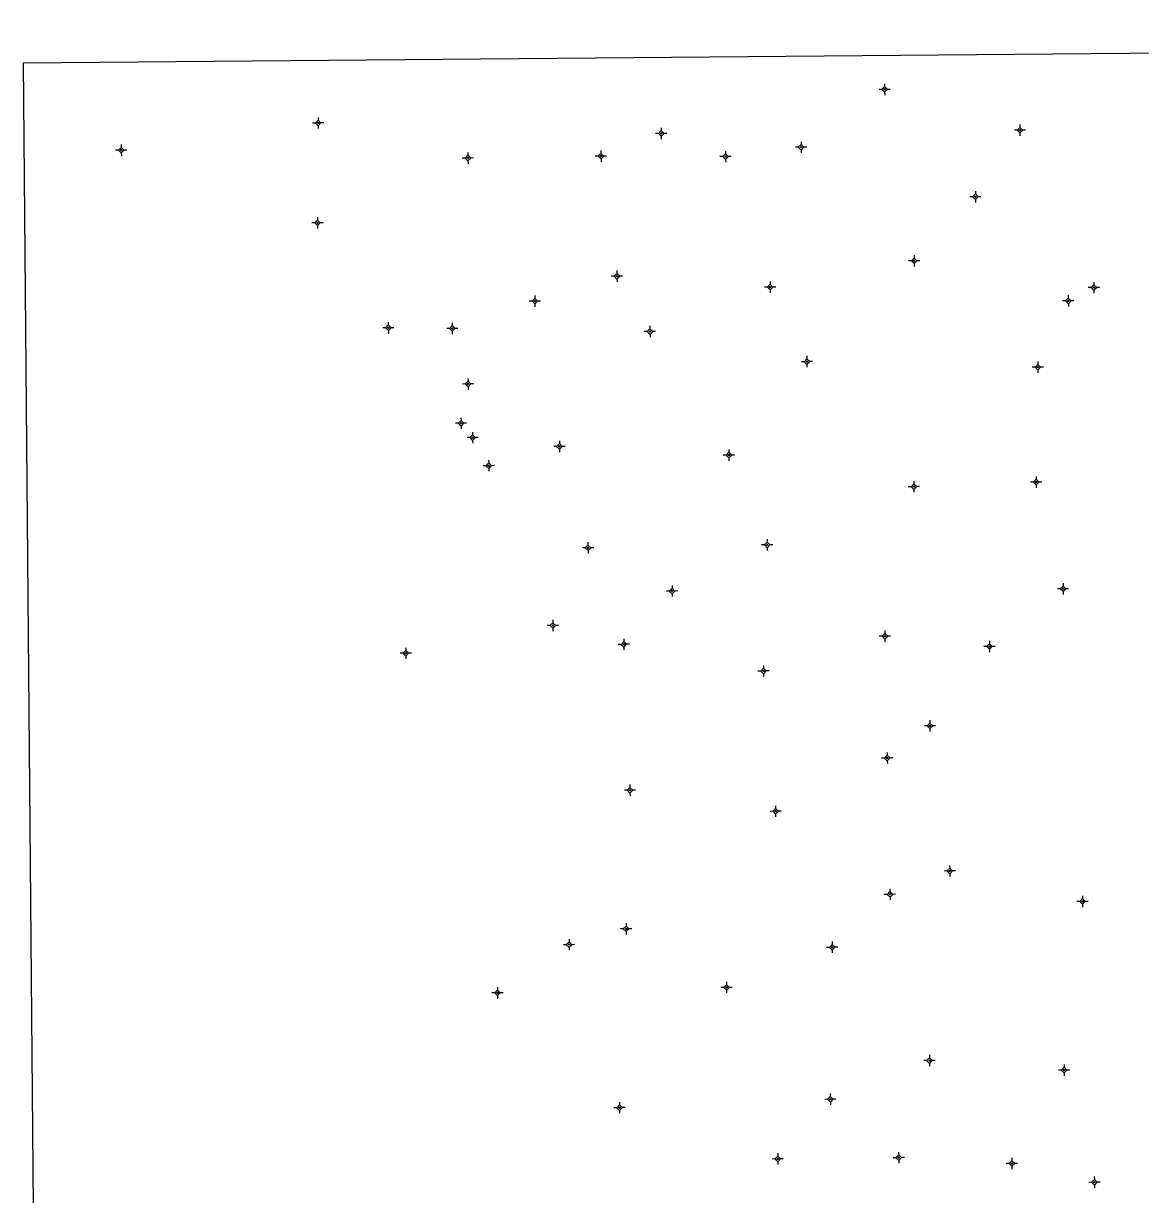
# Model space of a CAD drawing. Extents: x 551060 to 551564, y 1838957 to 1839506.
# Drawn here: x 551059.6 to 551183.8, y 1839369.1 to 1839499.3 of the extents above; entities that cross this region are included whole.
import ezdxf

# ---------------------------------------------------------------- set-up
doc = ezdxf.new("R2010")
doc.units = 0
doc.layers.add('Level 11', color=7, linetype='Continuous')
doc.layers.add('Level 63', color=7, linetype='Continuous')

msp = doc.modelspace()

# ---------------------------------------------------------------- linework, layer by layer
at = {"layer": 'Level 11'}
for p, q in [((551155.25, 1839492.26), (551154.94, 1839491.95)), ((551155.25, 1839492.26), (551154.94, 1839491.95)), ((551155.25, 1839492.58), (551155.25, 1839492.26)), ((551155.25, 1839492.58), (551155.25, 1839492.26)), ((551155.56, 1839491.96), (551155.25, 1839492.26)), ((551155.56, 1839491.96), (551155.25, 1839492.26)), ((551154.94, 1839491.95), (551154.63, 1839491.95)), ((551154.94, 1839491.95), (551154.63, 1839491.95)), ((551154.94, 1839491.95), (551155.25, 1839491.64)), ((551154.94, 1839491.95), (551155.25, 1839491.64)), ((551155.25, 1839491.64), (551155.56, 1839491.96)), ((551155.25, 1839491.64), (551155.56, 1839491.96)), ((551155.25, 1839491.64), (551155.26, 1839491.32)), ((551155.25, 1839491.64), (551155.26, 1839491.32)), ((551155.87, 1839491.96), (551155.56, 1839491.96)), ((551155.87, 1839491.96), (551155.56, 1839491.96)), ((551092.01, 1839488.22), (551091.7, 1839488.22)), ((551092.01, 1839488.22), (551091.7, 1839488.22)), ((551092.32, 1839488.54), (551092.01, 1839488.22)), ((551092.32, 1839488.54), (551092.01, 1839488.22)), ((551092.01, 1839488.22), (551092.32, 1839487.92)), ((551092.01, 1839488.22), (551092.32, 1839487.92)), ((551092.31, 1839488.85), (551092.32, 1839488.54)), ((551092.31, 1839488.85), (551092.32, 1839488.54)), ((551092.63, 1839488.23), (551092.32, 1839488.54)), ((551092.63, 1839488.23), (551092.32, 1839488.54)), ((551092.32, 1839487.92), (551092.63, 1839488.23)), ((551092.32, 1839487.92), (551092.63, 1839488.23)), ((551092.94, 1839488.23), (551092.63, 1839488.23)), ((551092.94, 1839488.23), (551092.63, 1839488.23)), ((551092.32, 1839487.92), (551092.33, 1839487.6)), ((551092.32, 1839487.92), (551092.33, 1839487.6)), ((551130.12, 1839487.06), (551129.8, 1839487.05)), ((551130.12, 1839487.06), (551129.8, 1839487.05)), ((551130.43, 1839487.37), (551130.12, 1839487.06)), ((551130.43, 1839487.37), (551130.12, 1839487.06)), ((551130.12, 1839487.06), (551130.43, 1839486.75)), ((551130.12, 1839487.06), (551130.43, 1839486.75)), ((551130.43, 1839487.69), (551130.43, 1839487.37)), ((551130.43, 1839487.69), (551130.43, 1839487.37)), ((551130.74, 1839487.06), (551130.43, 1839487.37)), ((551130.74, 1839487.06), (551130.43, 1839487.37)), ((551130.43, 1839486.75), (551130.74, 1839487.06)), ((551130.43, 1839486.75), (551130.74, 1839487.06)), ((551131.06, 1839487.06), (551130.74, 1839487.06)), ((551131.06, 1839487.06), (551130.74, 1839487.06)), ((551169.98, 1839487.41), (551169.67, 1839487.41)), ((551169.98, 1839487.41), (551169.67, 1839487.41)), ((551170.29, 1839487.73), (551169.98, 1839487.41)), ((551170.29, 1839487.73), (551169.98, 1839487.41)), ((551169.98, 1839487.41), (551170.29, 1839487.11)), ((551169.98, 1839487.41), (551170.29, 1839487.11)), ((551170.28, 1839488.04), (551170.29, 1839487.73)), ((551170.28, 1839488.04), (551170.29, 1839487.73)), ((551170.6, 1839487.42), (551170.29, 1839487.73)), ((551170.6, 1839487.42), (551170.29, 1839487.73)), ((551170.29, 1839487.11), (551170.6, 1839487.42)), ((551170.29, 1839487.11), (551170.6, 1839487.42)), ((551170.29, 1839487.11), (551170.29, 1839486.8)), ((551170.29, 1839487.11), (551170.29, 1839486.8)), ((551170.91, 1839487.42), (551170.6, 1839487.42)), ((551170.91, 1839487.42), (551170.6, 1839487.42)), ((551070.44, 1839485.51), (551070.13, 1839485.2)), ((551070.44, 1839485.51), (551070.13, 1839485.2)), ((551070.44, 1839485.82), (551070.44, 1839485.51)), ((551070.44, 1839485.82), (551070.44, 1839485.51)), ((551070.75, 1839485.21), (551070.44, 1839485.51)), ((551070.75, 1839485.21), (551070.44, 1839485.51)), ((551130.43, 1839486.75), (551130.44, 1839486.43)), ((551130.43, 1839486.75), (551130.44, 1839486.43)), ((551145.66, 1839485.52), (551145.35, 1839485.52)), ((551145.66, 1839485.52), (551145.35, 1839485.52)), ((551145.97, 1839485.83), (551145.66, 1839485.52)), ((551145.97, 1839485.83), (551145.66, 1839485.52)), ((551145.66, 1839485.52), (551145.97, 1839485.22)), ((551145.66, 1839485.52), (551145.97, 1839485.22)), ((551145.97, 1839486.14), (551145.97, 1839485.83)), ((551145.97, 1839486.14), (551145.97, 1839485.83)), ((551146.28, 1839485.53), (551145.97, 1839485.83)), ((551146.28, 1839485.53), (551145.97, 1839485.83)), ((551145.97, 1839485.22), (551146.28, 1839485.53)), ((551145.97, 1839485.22), (551146.28, 1839485.53)), ((551146.59, 1839485.53), (551146.28, 1839485.53)), ((551146.59, 1839485.53), (551146.28, 1839485.53)), ((551070.13, 1839485.2), (551069.81, 1839485.2)), ((551070.13, 1839485.2), (551069.81, 1839485.2)), ((551070.13, 1839485.2), (551070.44, 1839484.89)), ((551070.13, 1839485.2), (551070.44, 1839484.89)), ((551070.44, 1839484.89), (551070.75, 1839485.21)), ((551070.44, 1839484.89), (551070.75, 1839485.21)), ((551070.44, 1839484.89), (551070.45, 1839484.58)), ((551070.44, 1839484.89), (551070.45, 1839484.58)), ((551071.07, 1839485.21), (551070.75, 1839485.21)), ((551071.07, 1839485.21), (551070.75, 1839485.21)), ((551108.65, 1839484.33), (551108.33, 1839484.33)), ((551108.65, 1839484.33), (551108.33, 1839484.33)), ((551108.96, 1839484.64), (551108.65, 1839484.33)), ((551108.96, 1839484.64), (551108.65, 1839484.33)), ((551108.65, 1839484.33), (551108.96, 1839484.02)), ((551108.65, 1839484.33), (551108.96, 1839484.02)), ((551108.95, 1839484.96), (551108.96, 1839484.64)), ((551108.95, 1839484.96), (551108.96, 1839484.64)), ((551109.27, 1839484.33), (551108.96, 1839484.64)), ((551109.27, 1839484.33), (551108.96, 1839484.64)), ((551108.96, 1839484.02), (551109.27, 1839484.33)), ((551108.96, 1839484.02), (551109.27, 1839484.33)), ((551109.59, 1839484.34), (551109.27, 1839484.33)), ((551109.59, 1839484.34), (551109.27, 1839484.33)), ((551123.42, 1839484.54), (551123.1, 1839484.54)), ((551123.42, 1839484.54), (551123.1, 1839484.54)), ((551123.73, 1839484.85), (551123.42, 1839484.54)), ((551123.73, 1839484.85), (551123.42, 1839484.54)), ((551123.42, 1839484.54), (551123.74, 1839484.23)), ((551123.42, 1839484.54), (551123.74, 1839484.23)), ((551123.73, 1839485.17), (551123.73, 1839484.85)), ((551123.73, 1839485.17), (551123.73, 1839484.85)), ((551124.04, 1839484.54), (551123.73, 1839484.85)), ((551124.04, 1839484.54), (551123.73, 1839484.85)), ((551123.74, 1839484.23), (551124.04, 1839484.54)), ((551123.74, 1839484.23), (551124.04, 1839484.54)), ((551123.74, 1839484.23), (551123.74, 1839483.91)), ((551123.74, 1839484.23), (551123.74, 1839483.91)), ((551124.36, 1839484.55), (551124.04, 1839484.54)), ((551124.36, 1839484.55), (551124.04, 1839484.54)), ((551137.27, 1839484.49), (551136.96, 1839484.49)), ((551137.27, 1839484.49), (551136.96, 1839484.49)), ((551137.58, 1839484.8), (551137.27, 1839484.49)), ((551137.58, 1839484.8), (551137.27, 1839484.49)), ((551137.27, 1839484.49), (551137.58, 1839484.18)), ((551137.27, 1839484.49), (551137.58, 1839484.18)), ((551137.58, 1839485.11), (551137.58, 1839484.8)), ((551137.58, 1839485.11), (551137.58, 1839484.8)), ((551137.89, 1839484.49), (551137.58, 1839484.8)), ((551137.89, 1839484.49), (551137.58, 1839484.8)), ((551137.58, 1839484.18), (551137.89, 1839484.49)), ((551137.58, 1839484.18), (551137.89, 1839484.49)), ((551137.58, 1839484.18), (551137.59, 1839483.87)), ((551137.58, 1839484.18), (551137.59, 1839483.87)), ((551138.2, 1839484.5), (551137.89, 1839484.49)), ((551138.2, 1839484.5), (551137.89, 1839484.49)), ((551145.97, 1839485.22), (551145.98, 1839484.91)), ((551145.97, 1839485.22), (551145.98, 1839484.91)), ((551108.96, 1839484.02), (551108.97, 1839483.7)), ((551108.96, 1839484.02), (551108.97, 1839483.7)), ((551165.33, 1839480.34), (551165.02, 1839480.02)), ((551165.33, 1839480.34), (551165.02, 1839480.02)), ((551165.33, 1839480.66), (551165.33, 1839480.34)), ((551165.33, 1839480.66), (551165.33, 1839480.34)), ((551165.64, 1839480.03), (551165.33, 1839480.34)), ((551165.64, 1839480.03), (551165.33, 1839480.34)), ((551165.02, 1839480.02), (551164.71, 1839480.02)), ((551165.02, 1839480.02), (551164.71, 1839480.02)), ((551165.02, 1839480.02), (551165.34, 1839479.72)), ((551165.02, 1839480.02), (551165.34, 1839479.72)), ((551165.34, 1839479.72), (551165.64, 1839480.03)), ((551165.34, 1839479.72), (551165.64, 1839480.03)), ((551165.34, 1839479.72), (551165.34, 1839479.4)), ((551165.34, 1839479.72), (551165.34, 1839479.4)), ((551165.95, 1839480.03), (551165.64, 1839480.03)), ((551165.95, 1839480.03), (551165.64, 1839480.03)), ((551092.23, 1839477.76), (551092.23, 1839477.44)), ((551092.23, 1839477.76), (551092.23, 1839477.44)), ((551091.93, 1839477.12), (551091.62, 1839477.12)), ((551091.93, 1839477.12), (551091.62, 1839477.12)), ((551092.23, 1839477.44), (551091.93, 1839477.12)), ((551092.23, 1839477.44), (551091.93, 1839477.12)), ((551091.93, 1839477.12), (551092.24, 1839476.82)), ((551091.93, 1839477.12), (551092.24, 1839476.82)), ((551092.55, 1839477.13), (551092.23, 1839477.44)), ((551092.55, 1839477.13), (551092.23, 1839477.44)), ((551092.24, 1839476.82), (551092.55, 1839477.13)), ((551092.24, 1839476.82), (551092.55, 1839477.13)), ((551092.24, 1839476.82), (551092.24, 1839476.5)), ((551092.24, 1839476.82), (551092.24, 1839476.5)), ((551092.86, 1839477.13), (551092.55, 1839477.13)), ((551092.86, 1839477.13), (551092.55, 1839477.13)), ((551158.22, 1839472.91), (551157.9, 1839472.9)), ((551158.22, 1839472.91), (551157.9, 1839472.9)), ((551158.53, 1839473.22), (551158.22, 1839472.91)), ((551158.53, 1839473.22), (551158.22, 1839472.91)), ((551158.22, 1839472.91), (551158.53, 1839472.6)), ((551158.22, 1839472.91), (551158.53, 1839472.6)), ((551158.52, 1839473.54), (551158.53, 1839473.22)), ((551158.52, 1839473.54), (551158.53, 1839473.22)), ((551158.84, 1839472.91), (551158.53, 1839473.22)), ((551158.84, 1839472.91), (551158.53, 1839473.22)), ((551158.53, 1839472.6), (551158.84, 1839472.91)), ((551158.53, 1839472.6), (551158.84, 1839472.91)), ((551158.53, 1839472.6), (551158.53, 1839472.28)), ((551158.53, 1839472.6), (551158.53, 1839472.28)), ((551159.16, 1839472.91), (551158.84, 1839472.91)), ((551159.16, 1839472.91), (551158.84, 1839472.91)), ((551125.2, 1839471.2), (551124.88, 1839471.19)), ((551125.2, 1839471.2), (551124.88, 1839471.19)), ((551125.51, 1839471.51), (551125.2, 1839471.2)), ((551125.51, 1839471.51), (551125.2, 1839471.2)), ((551125.2, 1839471.2), (551125.51, 1839470.89)), ((551125.2, 1839471.2), (551125.51, 1839470.89)), ((551125.51, 1839471.83), (551125.51, 1839471.51)), ((551125.51, 1839471.83), (551125.51, 1839471.51)), ((551125.82, 1839471.2), (551125.51, 1839471.51)), ((551125.82, 1839471.2), (551125.51, 1839471.51)), ((551125.51, 1839470.89), (551125.82, 1839471.2)), ((551125.51, 1839470.89), (551125.82, 1839471.2)), ((551126.14, 1839471.2), (551125.82, 1839471.2)), ((551126.14, 1839471.2), (551125.82, 1839471.2)), ((551125.51, 1839470.89), (551125.52, 1839470.57)), ((551125.51, 1839470.89), (551125.52, 1839470.57)), ((551142.22, 1839469.99), (551141.91, 1839469.98)), ((551142.22, 1839469.99), (551141.91, 1839469.98)), ((551142.52, 1839470.3), (551142.22, 1839469.99)), ((551142.52, 1839470.3), (551142.22, 1839469.99)), ((551142.22, 1839469.99), (551142.53, 1839469.68)), ((551142.22, 1839469.99), (551142.53, 1839469.68)), ((551142.52, 1839470.62), (551142.52, 1839470.3)), ((551142.52, 1839470.62), (551142.52, 1839470.3)), ((551142.84, 1839469.99), (551142.52, 1839470.3)), ((551142.84, 1839469.99), (551142.52, 1839470.3)), ((551142.53, 1839469.68), (551142.84, 1839469.99)), ((551142.53, 1839469.68), (551142.84, 1839469.99)), ((551143.15, 1839469.99), (551142.84, 1839469.99)), ((551143.15, 1839469.99), (551142.84, 1839469.99)), ((551178.19, 1839469.93), (551177.88, 1839469.93)), ((551178.19, 1839469.93), (551177.88, 1839469.93)), ((551178.5, 1839470.24), (551178.19, 1839469.93)), ((551178.5, 1839470.24), (551178.19, 1839469.93)), ((551178.19, 1839469.93), (551178.5, 1839469.62)), ((551178.19, 1839469.93), (551178.5, 1839469.62)), ((551178.49, 1839470.55), (551178.5, 1839470.24)), ((551178.49, 1839470.55), (551178.5, 1839470.24)), ((551178.81, 1839469.94), (551178.5, 1839470.24)), ((551178.81, 1839469.94), (551178.5, 1839470.24)), ((551178.5, 1839469.62), (551178.81, 1839469.94)), ((551178.5, 1839469.62), (551178.81, 1839469.94)), ((551179.12, 1839469.94), (551178.81, 1839469.94)), ((551179.12, 1839469.94), (551178.81, 1839469.94)), ((551116.38, 1839468.74), (551116.08, 1839468.43)), ((551116.38, 1839468.74), (551116.08, 1839468.43)), ((551116.38, 1839469.05), (551116.38, 1839468.74)), ((551116.38, 1839469.05), (551116.38, 1839468.74)), ((551116.7, 1839468.43), (551116.38, 1839468.74)), ((551116.7, 1839468.43), (551116.38, 1839468.74)), ((551142.53, 1839469.68), (551142.53, 1839469.36)), ((551142.53, 1839469.68), (551142.53, 1839469.36)), ((551175.66, 1839468.77), (551175.35, 1839468.46)), ((551175.66, 1839468.77), (551175.35, 1839468.46)), ((551175.66, 1839469.09), (551175.66, 1839468.77)), ((551175.66, 1839469.09), (551175.66, 1839468.77)), ((551175.97, 1839468.46), (551175.66, 1839468.77)), ((551175.97, 1839468.46), (551175.66, 1839468.77)), ((551178.5, 1839469.62), (551178.5, 1839469.31)), ((551178.5, 1839469.62), (551178.5, 1839469.31)), ((551116.08, 1839468.43), (551115.77, 1839468.42)), ((551116.08, 1839468.43), (551115.77, 1839468.42)), ((551116.08, 1839468.43), (551116.39, 1839468.12)), ((551116.08, 1839468.43), (551116.39, 1839468.12)), ((551116.39, 1839468.12), (551116.7, 1839468.43)), ((551116.39, 1839468.12), (551116.7, 1839468.43)), ((551116.39, 1839468.12), (551116.39, 1839467.81)), ((551116.39, 1839468.12), (551116.39, 1839467.81)), ((551117.01, 1839468.44), (551116.7, 1839468.43)), ((551117.01, 1839468.44), (551116.7, 1839468.43)), ((551175.35, 1839468.46), (551175.03, 1839468.45)), ((551175.35, 1839468.46), (551175.03, 1839468.45)), ((551175.35, 1839468.46), (551175.67, 1839468.15)), ((551175.35, 1839468.46), (551175.67, 1839468.15)), ((551175.67, 1839468.15), (551175.97, 1839468.46)), ((551175.67, 1839468.15), (551175.97, 1839468.46)), ((551175.67, 1839468.15), (551175.67, 1839467.83)), ((551175.67, 1839468.15), (551175.67, 1839467.83)), ((551176.29, 1839468.46), (551175.97, 1839468.46)), ((551176.29, 1839468.46), (551175.97, 1839468.46)), ((551100.11, 1839466.11), (551100.11, 1839465.79)), ((551100.11, 1839466.11), (551100.11, 1839465.79)), ((551107.21, 1839466.03), (551107.21, 1839465.71)), ((551107.21, 1839466.03), (551107.21, 1839465.71)), ((551099.81, 1839465.48), (551099.5, 1839465.47)), ((551099.81, 1839465.48), (551099.5, 1839465.47)), ((551100.11, 1839465.79), (551099.81, 1839465.48)), ((551100.11, 1839465.79), (551099.81, 1839465.48)), ((551099.81, 1839465.48), (551100.12, 1839465.17)), ((551099.81, 1839465.48), (551100.12, 1839465.17)), ((551100.43, 1839465.48), (551100.11, 1839465.79)), ((551100.43, 1839465.48), (551100.11, 1839465.79)), ((551100.12, 1839465.17), (551100.43, 1839465.48)), ((551100.12, 1839465.17), (551100.43, 1839465.48)), ((551100.12, 1839465.17), (551100.12, 1839464.85)), ((551100.12, 1839465.17), (551100.12, 1839464.85)), ((551100.74, 1839465.48), (551100.43, 1839465.48)), ((551100.74, 1839465.48), (551100.43, 1839465.48)), ((551106.91, 1839465.4), (551106.6, 1839465.4)), ((551106.91, 1839465.4), (551106.6, 1839465.4)), ((551107.21, 1839465.71), (551106.91, 1839465.4)), ((551107.21, 1839465.71), (551106.91, 1839465.4)), ((551106.91, 1839465.4), (551107.22, 1839465.09)), ((551106.91, 1839465.4), (551107.22, 1839465.09)), ((551107.53, 1839465.4), (551107.21, 1839465.71)), ((551107.53, 1839465.4), (551107.21, 1839465.71)), ((551107.22, 1839465.09), (551107.53, 1839465.4)), ((551107.22, 1839465.09), (551107.53, 1839465.4)), ((551107.22, 1839465.09), (551107.22, 1839464.77)), ((551107.22, 1839465.09), (551107.22, 1839464.77)), ((551107.84, 1839465.41), (551107.53, 1839465.4)), ((551107.84, 1839465.41), (551107.53, 1839465.4)), ((551128.87, 1839465.05), (551128.55, 1839465.05)), ((551128.87, 1839465.05), (551128.55, 1839465.05)), ((551129.18, 1839465.36), (551128.87, 1839465.05)), ((551129.18, 1839465.36), (551128.87, 1839465.05)), ((551128.87, 1839465.05), (551129.19, 1839464.74)), ((551128.87, 1839465.05), (551129.19, 1839464.74)), ((551129.18, 1839465.68), (551129.18, 1839465.36)), ((551129.18, 1839465.68), (551129.18, 1839465.36)), ((551129.49, 1839465.06), (551129.18, 1839465.36)), ((551129.49, 1839465.06), (551129.18, 1839465.36)), ((551129.19, 1839464.74), (551129.49, 1839465.06)), ((551129.19, 1839464.74), (551129.49, 1839465.06)), ((551129.19, 1839464.74), (551129.19, 1839464.42)), ((551129.19, 1839464.74), (551129.19, 1839464.42)), ((551129.81, 1839465.06), (551129.49, 1839465.06)), ((551129.81, 1839465.06), (551129.49, 1839465.06)), ((551146.61, 1839462.34), (551146.62, 1839462.02)), ((551146.61, 1839462.34), (551146.62, 1839462.02)), ((551146.31, 1839461.7), (551146, 1839461.7)), ((551146.31, 1839461.7), (551146, 1839461.7)), ((551146.62, 1839462.02), (551146.31, 1839461.7)), ((551146.62, 1839462.02), (551146.31, 1839461.7)), ((551146.31, 1839461.7), (551146.62, 1839461.4)), ((551146.31, 1839461.7), (551146.62, 1839461.4)), ((551146.93, 1839461.71), (551146.62, 1839462.02)), ((551146.93, 1839461.71), (551146.62, 1839462.02)), ((551146.62, 1839461.4), (551146.93, 1839461.71)), ((551146.62, 1839461.4), (551146.93, 1839461.71)), ((551146.62, 1839461.4), (551146.62, 1839461.08)), ((551146.62, 1839461.4), (551146.62, 1839461.08)), ((551147.24, 1839461.71), (551146.93, 1839461.71)), ((551147.24, 1839461.71), (551146.93, 1839461.71)), ((551171.96, 1839461.09), (551171.64, 1839461.09)), ((551171.96, 1839461.09), (551171.64, 1839461.09)), ((551172.27, 1839461.4), (551171.96, 1839461.09)), ((551172.27, 1839461.4), (551171.96, 1839461.09)), ((551171.96, 1839461.09), (551172.27, 1839460.78)), ((551171.96, 1839461.09), (551172.27, 1839460.78)), ((551172.26, 1839461.72), (551172.27, 1839461.4)), ((551172.26, 1839461.72), (551172.27, 1839461.4)), ((551172.58, 1839461.09), (551172.27, 1839461.4)), ((551172.58, 1839461.09), (551172.27, 1839461.4)), ((551172.27, 1839460.78), (551172.58, 1839461.09)), ((551172.27, 1839460.78), (551172.58, 1839461.09)), ((551172.27, 1839460.78), (551172.27, 1839460.46)), ((551172.27, 1839460.78), (551172.27, 1839460.46)), ((551172.9, 1839461.1), (551172.58, 1839461.09)), ((551172.9, 1839461.1), (551172.58, 1839461.09)), ((551108.97, 1839459.54), (551108.66, 1839459.23)), ((551108.97, 1839459.54), (551108.66, 1839459.23)), ((551108.96, 1839459.85), (551108.97, 1839459.54)), ((551108.96, 1839459.85), (551108.97, 1839459.54)), ((551109.28, 1839459.23), (551108.97, 1839459.54)), ((551109.28, 1839459.23), (551108.97, 1839459.54)), ((551108.66, 1839459.23), (551108.35, 1839459.22)), ((551108.66, 1839459.23), (551108.35, 1839459.22)), ((551108.66, 1839459.23), (551108.97, 1839458.92)), ((551108.66, 1839459.23), (551108.97, 1839458.92)), ((551108.97, 1839458.92), (551109.28, 1839459.23)), ((551108.97, 1839458.92), (551109.28, 1839459.23)), ((551108.97, 1839458.92), (551108.97, 1839458.61)), ((551108.97, 1839458.92), (551108.97, 1839458.61)), ((551109.59, 1839459.23), (551109.28, 1839459.23)), ((551109.59, 1839459.23), (551109.28, 1839459.23)), ((551107.88, 1839454.86), (551107.57, 1839454.86)), ((551107.88, 1839454.86), (551107.57, 1839454.86)), ((551108.19, 1839455.17), (551107.88, 1839454.86)), ((551108.19, 1839455.17), (551107.88, 1839454.86)), ((551107.88, 1839454.86), (551108.19, 1839454.55)), ((551107.88, 1839454.86), (551108.19, 1839454.55)), ((551108.18, 1839455.48), (551108.19, 1839455.17)), ((551108.18, 1839455.48), (551108.19, 1839455.17)), ((551108.5, 1839454.86), (551108.19, 1839455.17)), ((551108.5, 1839454.86), (551108.19, 1839455.17)), ((551108.19, 1839454.55), (551108.5, 1839454.86)), ((551108.19, 1839454.55), (551108.5, 1839454.86)), ((551108.19, 1839454.55), (551108.19, 1839454.24)), ((551108.19, 1839454.55), (551108.19, 1839454.24)), ((551108.81, 1839454.87), (551108.5, 1839454.86)), ((551108.81, 1839454.87), (551108.5, 1839454.86)), ((551109.17, 1839453.27), (551108.86, 1839453.27)), ((551109.17, 1839453.27), (551108.86, 1839453.27)), ((551109.48, 1839453.58), (551109.17, 1839453.27)), ((551109.48, 1839453.58), (551109.17, 1839453.27)), ((551109.17, 1839453.27), (551109.48, 1839452.96)), ((551109.17, 1839453.27), (551109.48, 1839452.96)), ((551109.48, 1839453.89), (551109.48, 1839453.58)), ((551109.48, 1839453.89), (551109.48, 1839453.58)), ((551109.79, 1839453.28), (551109.48, 1839453.58)), ((551109.79, 1839453.28), (551109.48, 1839453.58)), ((551109.48, 1839452.96), (551109.79, 1839453.28)), ((551109.48, 1839452.96), (551109.79, 1839453.28)), ((551109.48, 1839452.96), (551109.49, 1839452.65)), ((551109.48, 1839452.96), (551109.49, 1839452.65)), ((551110.1, 1839453.28), (551109.79, 1839453.28)), ((551110.1, 1839453.28), (551109.79, 1839453.28)), ((551119.11, 1839452.92), (551119.12, 1839452.6)), ((551119.11, 1839452.92), (551119.12, 1839452.6)), ((551118.81, 1839452.29), (551118.49, 1839452.28)), ((551118.81, 1839452.29), (551118.49, 1839452.28)), ((551119.12, 1839452.6), (551118.81, 1839452.29)), ((551119.12, 1839452.6), (551118.81, 1839452.29)), ((551118.81, 1839452.29), (551119.12, 1839451.98)), ((551118.81, 1839452.29), (551119.12, 1839451.98)), ((551119.43, 1839452.29), (551119.12, 1839452.6)), ((551119.43, 1839452.29), (551119.12, 1839452.6)), ((551119.12, 1839451.98), (551119.43, 1839452.29)), ((551119.12, 1839451.98), (551119.43, 1839452.29)), ((551119.12, 1839451.98), (551119.12, 1839451.66)), ((551119.12, 1839451.98), (551119.12, 1839451.66)), ((551119.75, 1839452.29), (551119.43, 1839452.29)), ((551119.75, 1839452.29), (551119.43, 1839452.29)), ((551137.95, 1839451.64), (551137.64, 1839451.33)), ((551137.95, 1839451.64), (551137.64, 1839451.33)), ((551137.95, 1839451.96), (551137.95, 1839451.64)), ((551137.95, 1839451.96), (551137.95, 1839451.64)), ((551138.26, 1839451.34), (551137.95, 1839451.64)), ((551138.26, 1839451.34), (551137.95, 1839451.64)), ((551111.26, 1839450.46), (551110.95, 1839450.15)), ((551111.26, 1839450.46), (551110.95, 1839450.15)), ((551111.25, 1839450.77), (551111.26, 1839450.46)), ((551111.25, 1839450.77), (551111.26, 1839450.46)), ((551111.57, 1839450.15), (551111.26, 1839450.46)), ((551111.57, 1839450.15), (551111.26, 1839450.46)), ((551137.64, 1839451.33), (551137.33, 1839451.33)), ((551137.64, 1839451.33), (551137.33, 1839451.33)), ((551137.64, 1839451.33), (551137.95, 1839451.02)), ((551137.64, 1839451.33), (551137.95, 1839451.02)), ((551137.95, 1839451.02), (551138.26, 1839451.34)), ((551137.95, 1839451.02), (551138.26, 1839451.34)), ((551137.95, 1839451.02), (551137.96, 1839450.7)), ((551137.95, 1839451.02), (551137.96, 1839450.7)), ((551138.57, 1839451.34), (551138.26, 1839451.34)), ((551138.57, 1839451.34), (551138.26, 1839451.34)), ((551110.95, 1839450.15), (551110.63, 1839450.14)), ((551110.95, 1839450.15), (551110.63, 1839450.14)), ((551110.95, 1839450.15), (551111.26, 1839449.84)), ((551110.95, 1839450.15), (551111.26, 1839449.84)), ((551111.26, 1839449.84), (551111.57, 1839450.15)), ((551111.26, 1839449.84), (551111.57, 1839450.15)), ((551111.26, 1839449.84), (551111.26, 1839449.53)), ((551111.26, 1839449.84), (551111.26, 1839449.53)), ((551111.89, 1839450.16), (551111.57, 1839450.15)), ((551111.89, 1839450.16), (551111.57, 1839450.15)), ((551158.2, 1839447.82), (551157.88, 1839447.82)), ((551158.2, 1839447.82), (551157.88, 1839447.82)), ((551158.5, 1839448.13), (551158.2, 1839447.82)), ((551158.5, 1839448.13), (551158.2, 1839447.82)), ((551158.2, 1839447.82), (551158.51, 1839447.51)), ((551158.2, 1839447.82), (551158.51, 1839447.51)), ((551158.5, 1839448.44), (551158.5, 1839448.13)), ((551158.5, 1839448.44), (551158.5, 1839448.13)), ((551158.82, 1839447.83), (551158.5, 1839448.13)), ((551158.82, 1839447.83), (551158.5, 1839448.13)), ((551158.51, 1839447.51), (551158.82, 1839447.83)), ((551158.51, 1839447.51), (551158.82, 1839447.83)), ((551159.14, 1839447.83), (551158.82, 1839447.83)), ((551159.14, 1839447.83), (551158.82, 1839447.83)), ((551171.78, 1839448.33), (551171.47, 1839448.33)), ((551171.78, 1839448.33), (551171.47, 1839448.33)), ((551172.09, 1839448.64), (551171.78, 1839448.33)), ((551172.09, 1839448.64), (551171.78, 1839448.33)), ((551171.78, 1839448.33), (551172.09, 1839448.02)), ((551171.78, 1839448.33), (551172.09, 1839448.02)), ((551172.08, 1839448.96), (551172.09, 1839448.64)), ((551172.08, 1839448.96), (551172.09, 1839448.64)), ((551172.4, 1839448.34), (551172.09, 1839448.64)), ((551172.4, 1839448.34), (551172.09, 1839448.64)), ((551172.09, 1839448.02), (551172.4, 1839448.34)), ((551172.09, 1839448.02), (551172.4, 1839448.34)), ((551172.09, 1839448.02), (551172.1, 1839447.7)), ((551172.09, 1839448.02), (551172.1, 1839447.7)), ((551172.71, 1839448.34), (551172.4, 1839448.34)), ((551172.71, 1839448.34), (551172.4, 1839448.34)), ((551158.51, 1839447.51), (551158.51, 1839447.2)), ((551158.51, 1839447.51), (551158.51, 1839447.2)), ((551122.29, 1839441.34), (551121.99, 1839441.03)), ((551122.29, 1839441.34), (551121.99, 1839441.03)), ((551122.29, 1839441.65), (551122.29, 1839441.34)), ((551122.29, 1839441.65), (551122.29, 1839441.34)), ((551122.61, 1839441.03), (551122.29, 1839441.34)), ((551122.61, 1839441.03), (551122.29, 1839441.34)), ((551141.89, 1839441.35), (551141.58, 1839441.35)), ((551141.89, 1839441.35), (551141.58, 1839441.35)), ((551142.2, 1839441.66), (551141.89, 1839441.35)), ((551142.2, 1839441.66), (551141.89, 1839441.35)), ((551141.89, 1839441.35), (551142.2, 1839441.04)), ((551141.89, 1839441.35), (551142.2, 1839441.04)), ((551142.19, 1839441.98), (551142.2, 1839441.66)), ((551142.19, 1839441.98), (551142.2, 1839441.66)), ((551142.51, 1839441.36), (551142.2, 1839441.66)), ((551142.51, 1839441.36), (551142.2, 1839441.66)), ((551142.2, 1839441.04), (551142.51, 1839441.36)), ((551142.2, 1839441.04), (551142.51, 1839441.36)), ((551142.82, 1839441.36), (551142.51, 1839441.36)), ((551142.82, 1839441.36), (551142.51, 1839441.36)), ((551121.99, 1839441.03), (551121.67, 1839441.02)), ((551121.99, 1839441.03), (551121.67, 1839441.02)), ((551121.99, 1839441.03), (551122.3, 1839440.72)), ((551121.99, 1839441.03), (551122.3, 1839440.72)), ((551122.3, 1839440.72), (551122.61, 1839441.03)), ((551122.3, 1839440.72), (551122.61, 1839441.03)), ((551122.3, 1839440.72), (551122.3, 1839440.41)), ((551122.3, 1839440.72), (551122.3, 1839440.41)), ((551122.93, 1839441.03), (551122.61, 1839441.03)), ((551122.93, 1839441.03), (551122.61, 1839441.03)), ((551142.2, 1839441.04), (551142.2, 1839440.72)), ((551142.2, 1839441.04), (551142.2, 1839440.72)), ((551131.33, 1839436.23), (551131.01, 1839436.23)), ((551131.33, 1839436.23), (551131.01, 1839436.23)), ((551131.63, 1839436.54), (551131.33, 1839436.23)), ((551131.63, 1839436.54), (551131.33, 1839436.23)), ((551131.33, 1839436.23), (551131.64, 1839435.92)), ((551131.33, 1839436.23), (551131.64, 1839435.92)), ((551131.63, 1839436.85), (551131.63, 1839436.54)), ((551131.63, 1839436.85), (551131.63, 1839436.54)), ((551131.95, 1839436.23), (551131.63, 1839436.54)), ((551131.95, 1839436.23), (551131.63, 1839436.54)), ((551131.64, 1839435.92), (551131.95, 1839436.23)), ((551131.64, 1839435.92), (551131.95, 1839436.23)), ((551132.26, 1839436.24), (551131.95, 1839436.23)), ((551132.26, 1839436.24), (551131.95, 1839436.23)), ((551174.76, 1839436.47), (551174.45, 1839436.47)), ((551174.76, 1839436.47), (551174.45, 1839436.47)), ((551175.07, 1839436.78), (551174.76, 1839436.47)), ((551175.07, 1839436.78), (551174.76, 1839436.47)), ((551174.76, 1839436.47), (551175.08, 1839436.16)), ((551174.76, 1839436.47), (551175.08, 1839436.16)), ((551175.07, 1839437.09), (551175.07, 1839436.78)), ((551175.07, 1839437.09), (551175.07, 1839436.78)), ((551175.38, 1839436.47), (551175.07, 1839436.78)), ((551175.38, 1839436.47), (551175.07, 1839436.78)), ((551175.08, 1839436.16), (551175.38, 1839436.47)), ((551175.08, 1839436.16), (551175.38, 1839436.47)), ((551175.08, 1839436.16), (551175.08, 1839435.85)), ((551175.08, 1839436.16), (551175.08, 1839435.85)), ((551175.69, 1839436.48), (551175.38, 1839436.47)), ((551175.69, 1839436.48), (551175.38, 1839436.47)), ((551131.64, 1839435.92), (551131.64, 1839435.61)), ((551131.64, 1839435.92), (551131.64, 1839435.61)), ((551118.07, 1839432.39), (551117.76, 1839432.39)), ((551118.07, 1839432.39), (551117.76, 1839432.39)), ((551118.38, 1839432.71), (551118.07, 1839432.39)), ((551118.38, 1839432.71), (551118.07, 1839432.39)), ((551118.07, 1839432.39), (551118.38, 1839432.09)), ((551118.07, 1839432.39), (551118.38, 1839432.09)), ((551118.38, 1839433.02), (551118.38, 1839432.71)), ((551118.38, 1839433.02), (551118.38, 1839432.71)), ((551118.69, 1839432.4), (551118.38, 1839432.71)), ((551118.69, 1839432.4), (551118.38, 1839432.71)), ((551118.38, 1839432.09), (551118.69, 1839432.4)), ((551118.38, 1839432.09), (551118.69, 1839432.4)), ((551118.38, 1839432.09), (551118.39, 1839431.78)), ((551118.38, 1839432.09), (551118.39, 1839431.78)), ((551119, 1839432.4), (551118.69, 1839432.4)), ((551119, 1839432.4), (551118.69, 1839432.4)), ((551126.27, 1839430.93), (551126.28, 1839430.62)), ((551126.27, 1839430.93), (551126.28, 1839430.62)), ((551154.97, 1839431.21), (551154.66, 1839431.2)), ((551154.97, 1839431.21), (551154.66, 1839431.2)), ((551155.28, 1839431.52), (551154.97, 1839431.21)), ((551155.28, 1839431.52), (551154.97, 1839431.21)), ((551154.97, 1839431.21), (551155.29, 1839430.9)), ((551154.97, 1839431.21), (551155.29, 1839430.9)), ((551155.28, 1839431.84), (551155.28, 1839431.52)), ((551155.28, 1839431.84), (551155.28, 1839431.52)), ((551155.59, 1839431.21), (551155.28, 1839431.52)), ((551155.59, 1839431.21), (551155.28, 1839431.52)), ((551155.29, 1839430.9), (551155.59, 1839431.21)), ((551155.29, 1839430.9), (551155.59, 1839431.21)), ((551155.29, 1839430.9), (551155.29, 1839430.58)), ((551155.29, 1839430.9), (551155.29, 1839430.58)), ((551155.9, 1839431.21), (551155.59, 1839431.21)), ((551155.9, 1839431.21), (551155.59, 1839431.21)), ((551102.04, 1839429.62), (551101.73, 1839429.31)), ((551102.04, 1839429.93), (551102.04, 1839429.62)), ((551102.35, 1839429.32), (551102.04, 1839429.62)), ((551125.97, 1839430.3), (551125.66, 1839430.3)), ((551125.97, 1839430.3), (551125.66, 1839430.3)), ((551126.28, 1839430.62), (551125.97, 1839430.3)), ((551126.28, 1839430.62), (551125.97, 1839430.3)), ((551125.97, 1839430.3), (551126.28, 1839430)), ((551125.97, 1839430.3), (551126.28, 1839430)), ((551126.59, 1839430.31), (551126.28, 1839430.62)), ((551126.59, 1839430.31), (551126.28, 1839430.62)), ((551126.28, 1839430), (551126.59, 1839430.31)), ((551126.28, 1839430), (551126.59, 1839430.31)), ((551126.28, 1839430), (551126.28, 1839429.69)), ((551126.28, 1839430), (551126.28, 1839429.69)), ((551126.9, 1839430.31), (551126.59, 1839430.31)), ((551126.9, 1839430.31), (551126.59, 1839430.31)), ((551166.59, 1839430.07), (551166.27, 1839430.07)), ((551166.59, 1839430.07), (551166.27, 1839430.07)), ((551166.9, 1839430.38), (551166.59, 1839430.07)), ((551166.9, 1839430.38), (551166.59, 1839430.07)), ((551166.59, 1839430.07), (551166.9, 1839429.76)), ((551166.59, 1839430.07), (551166.9, 1839429.76)), ((551166.89, 1839430.7), (551166.9, 1839430.38)), ((551166.89, 1839430.7), (551166.9, 1839430.38)), ((551167.21, 1839430.07), (551166.9, 1839430.38)), ((551167.21, 1839430.07), (551166.9, 1839430.38)), ((551166.9, 1839429.76), (551167.21, 1839430.07)), ((551166.9, 1839429.76), (551167.21, 1839430.07)), ((551166.9, 1839429.76), (551166.91, 1839429.44)), ((551166.9, 1839429.76), (551166.91, 1839429.44)), ((551167.53, 1839430.08), (551167.21, 1839430.07)), ((551167.53, 1839430.08), (551167.21, 1839430.07)), ((551101.73, 1839429.31), (551101.41, 1839429.31)), ((551101.73, 1839429.31), (551102.05, 1839429)), ((551102.05, 1839429), (551102.35, 1839429.32)), ((551102.05, 1839429), (551102.05, 1839428.69)), ((551102.67, 1839429.32), (551102.35, 1839429.32)), ((551141.48, 1839427.34), (551141.16, 1839427.34)), ((551141.48, 1839427.34), (551141.16, 1839427.34)), ((551141.79, 1839427.65), (551141.48, 1839427.34)), ((551141.79, 1839427.65), (551141.48, 1839427.34)), ((551141.48, 1839427.34), (551141.79, 1839427.03)), ((551141.48, 1839427.34), (551141.79, 1839427.03)), ((551141.78, 1839427.96), (551141.79, 1839427.65)), ((551141.78, 1839427.96), (551141.79, 1839427.65)), ((551142.1, 1839427.35), (551141.79, 1839427.65)), ((551142.1, 1839427.35), (551141.79, 1839427.65)), ((551141.79, 1839427.03), (551142.1, 1839427.35)), ((551141.79, 1839427.03), (551142.1, 1839427.35)), ((551141.79, 1839427.03), (551141.8, 1839426.72)), ((551141.79, 1839427.03), (551141.8, 1839426.72)), ((551142.42, 1839427.35), (551142.1, 1839427.35)), ((551142.42, 1839427.35), (551142.1, 1839427.35)), ((551160.28, 1839421.87), (551160.29, 1839421.56)), ((551160.28, 1839421.87), (551160.29, 1839421.56)), ((551159.98, 1839421.24), (551159.67, 1839421.24)), ((551159.98, 1839421.24), (551159.67, 1839421.24)), ((551160.29, 1839421.56), (551159.98, 1839421.24)), ((551160.29, 1839421.56), (551159.98, 1839421.24)), ((551159.98, 1839421.24), (551160.29, 1839420.94)), ((551159.98, 1839421.24), (551160.29, 1839420.94)), ((551160.6, 1839421.25), (551160.29, 1839421.56)), ((551160.6, 1839421.25), (551160.29, 1839421.56)), ((551160.29, 1839420.94), (551160.6, 1839421.25)), ((551160.29, 1839420.94), (551160.6, 1839421.25)), ((551160.29, 1839420.94), (551160.29, 1839420.63)), ((551160.29, 1839420.94), (551160.29, 1839420.63)), ((551160.91, 1839421.25), (551160.6, 1839421.25)), ((551160.91, 1839421.25), (551160.6, 1839421.25)), ((551155.55, 1839418), (551155.24, 1839417.68)), ((551155.55, 1839418), (551155.24, 1839417.68)), ((551155.55, 1839418.3), (551155.55, 1839418)), ((551155.55, 1839418.3), (551155.55, 1839418)), ((551155.86, 1839417.69), (551155.55, 1839418)), ((551155.86, 1839417.69), (551155.55, 1839418)), ((551155.24, 1839417.68), (551154.92, 1839417.68)), ((551155.24, 1839417.68), (551154.92, 1839417.68)), ((551155.24, 1839417.68), (551155.55, 1839417.38)), ((551155.24, 1839417.68), (551155.55, 1839417.38)), ((551155.55, 1839417.38), (551155.86, 1839417.69)), ((551155.55, 1839417.38), (551155.86, 1839417.69)), ((551155.55, 1839417.38), (551155.56, 1839417.07)), ((551155.55, 1839417.38), (551155.56, 1839417.07)), ((551156.18, 1839417.69), (551155.86, 1839417.69)), ((551156.18, 1839417.69), (551155.86, 1839417.69)), ((551126.65, 1839414.09), (551126.34, 1839414.09)), ((551126.65, 1839414.09), (551126.34, 1839414.09)), ((551126.96, 1839414.41), (551126.65, 1839414.09)), ((551126.96, 1839414.41), (551126.65, 1839414.09)), ((551126.65, 1839414.09), (551126.96, 1839413.79)), ((551126.65, 1839414.09), (551126.96, 1839413.79)), ((551126.95, 1839414.72), (551126.96, 1839414.41)), ((551126.95, 1839414.72), (551126.96, 1839414.41)), ((551127.27, 1839414.1), (551126.96, 1839414.41)), ((551127.27, 1839414.1), (551126.96, 1839414.41)), ((551126.96, 1839413.79), (551127.27, 1839414.1)), ((551126.96, 1839413.79), (551127.27, 1839414.1)), ((551127.58, 1839414.1), (551127.27, 1839414.1)), ((551127.58, 1839414.1), (551127.27, 1839414.1)), ((551126.96, 1839413.79), (551126.97, 1839413.48)), ((551126.96, 1839413.79), (551126.97, 1839413.48)), ((551142.83, 1839411.76), (551142.52, 1839411.75)), ((551142.83, 1839411.76), (551142.52, 1839411.75)), ((551143.13, 1839412.07), (551142.83, 1839411.76)), ((551143.13, 1839412.07), (551142.83, 1839411.76)), ((551142.83, 1839411.76), (551143.14, 1839411.45)), ((551142.83, 1839411.76), (551143.14, 1839411.45)), ((551143.13, 1839412.38), (551143.13, 1839412.07)), ((551143.13, 1839412.38), (551143.13, 1839412.07)), ((551143.45, 1839411.76), (551143.13, 1839412.07)), ((551143.45, 1839411.76), (551143.13, 1839412.07)), ((551143.14, 1839411.45), (551143.45, 1839411.76)), ((551143.14, 1839411.45), (551143.45, 1839411.76)), ((551143.14, 1839411.45), (551143.14, 1839411.14)), ((551143.14, 1839411.45), (551143.14, 1839411.14)), ((551143.76, 1839411.76), (551143.45, 1839411.76)), ((551143.76, 1839411.76), (551143.45, 1839411.76)), ((551162.17, 1839405.13), (551161.85, 1839405.12)), ((551162.17, 1839405.13), (551161.85, 1839405.12)), ((551162.48, 1839405.44), (551162.17, 1839405.13)), ((551162.48, 1839405.44), (551162.17, 1839405.13)), ((551162.17, 1839405.13), (551162.48, 1839404.82)), ((551162.17, 1839405.13), (551162.48, 1839404.82)), ((551162.47, 1839405.75), (551162.48, 1839405.44)), ((551162.47, 1839405.75), (551162.48, 1839405.44)), ((551162.79, 1839405.13), (551162.48, 1839405.44)), ((551162.79, 1839405.13), (551162.48, 1839405.44)), ((551162.48, 1839404.82), (551162.79, 1839405.13)), ((551162.48, 1839404.82), (551162.79, 1839405.13)), ((551162.48, 1839404.82), (551162.49, 1839404.51)), ((551162.48, 1839404.82), (551162.49, 1839404.51)), ((551163.11, 1839405.13), (551162.79, 1839405.13)), ((551163.11, 1839405.13), (551162.79, 1839405.13)), ((551155.53, 1839402.53), (551155.21, 1839402.53)), ((551155.53, 1839402.53), (551155.21, 1839402.53)), ((551155.84, 1839402.84), (551155.53, 1839402.53)), ((551155.84, 1839402.84), (551155.53, 1839402.53)), ((551155.53, 1839402.53), (551155.85, 1839402.22)), ((551155.53, 1839402.53), (551155.85, 1839402.22)), ((551155.84, 1839403.15), (551155.84, 1839402.84)), ((551155.84, 1839403.15), (551155.84, 1839402.84)), ((551156.15, 1839402.53), (551155.84, 1839402.84)), ((551156.15, 1839402.53), (551155.84, 1839402.84)), ((551155.85, 1839402.22), (551156.15, 1839402.53)), ((551155.85, 1839402.22), (551156.15, 1839402.53)), ((551155.85, 1839402.22), (551155.85, 1839401.91)), ((551155.85, 1839402.22), (551155.85, 1839401.91)), ((551156.47, 1839402.54), (551156.15, 1839402.53)), ((551156.47, 1839402.54), (551156.15, 1839402.53)), ((551177.23, 1839402.38), (551177.23, 1839402.06)), ((551177.23, 1839402.38), (551177.23, 1839402.06)), ((551176.93, 1839401.75), (551176.62, 1839401.74)), ((551176.93, 1839401.75), (551176.62, 1839401.74)), ((551177.23, 1839402.06), (551176.93, 1839401.75)), ((551177.23, 1839402.06), (551176.93, 1839401.75)), ((551176.93, 1839401.75), (551177.24, 1839401.44)), ((551176.93, 1839401.75), (551177.24, 1839401.44)), ((551177.55, 1839401.75), (551177.23, 1839402.06)), ((551177.55, 1839401.75), (551177.23, 1839402.06)), ((551177.24, 1839401.44), (551177.55, 1839401.75)), ((551177.24, 1839401.44), (551177.55, 1839401.75)), ((551177.24, 1839401.44), (551177.24, 1839401.12)), ((551177.24, 1839401.44), (551177.24, 1839401.12)), ((551177.86, 1839401.75), (551177.55, 1839401.75)), ((551177.86, 1839401.75), (551177.55, 1839401.75)), ((551126.22, 1839398.69), (551125.91, 1839398.69)), ((551126.22, 1839398.69), (551125.91, 1839398.69)), ((551126.53, 1839399.01), (551126.22, 1839398.69)), ((551126.53, 1839399.01), (551126.22, 1839398.69)), ((551126.22, 1839398.69), (551126.54, 1839398.39)), ((551126.22, 1839398.69), (551126.54, 1839398.39)), ((551126.53, 1839399.32), (551126.53, 1839399.01)), ((551126.53, 1839399.32), (551126.53, 1839399.01)), ((551126.84, 1839398.7), (551126.53, 1839399.01)), ((551126.84, 1839398.7), (551126.53, 1839399.01)), ((551126.54, 1839398.39), (551126.84, 1839398.7)), ((551126.54, 1839398.39), (551126.84, 1839398.7)), ((551126.54, 1839398.39), (551126.54, 1839398.08)), ((551126.54, 1839398.39), (551126.54, 1839398.08)), ((551127.15, 1839398.7), (551126.84, 1839398.7)), ((551127.15, 1839398.7), (551126.84, 1839398.7)), ((551119.88, 1839396.94), (551119.57, 1839396.94)), ((551119.88, 1839396.94), (551119.57, 1839396.94)), ((551120.19, 1839397.25), (551119.88, 1839396.94)), ((551120.19, 1839397.25), (551119.88, 1839396.94)), ((551119.88, 1839396.94), (551120.19, 1839396.63)), ((551119.88, 1839396.94), (551120.19, 1839396.63)), ((551120.19, 1839397.56), (551120.19, 1839397.25)), ((551120.19, 1839397.56), (551120.19, 1839397.25)), ((551120.5, 1839396.94), (551120.19, 1839397.25)), ((551120.5, 1839396.94), (551120.19, 1839397.25)), ((551120.19, 1839396.63), (551120.5, 1839396.94)), ((551120.19, 1839396.63), (551120.5, 1839396.94)), ((551120.81, 1839396.95), (551120.5, 1839396.94)), ((551120.81, 1839396.95), (551120.5, 1839396.94)), ((551149.43, 1839396.96), (551149.13, 1839396.64)), ((551149.43, 1839396.96), (551149.13, 1839396.64)), ((551149.43, 1839397.28), (551149.43, 1839396.96)), ((551149.43, 1839397.28), (551149.43, 1839396.96)), ((551149.75, 1839396.65), (551149.43, 1839396.96)), ((551149.75, 1839396.65), (551149.43, 1839396.96)), ((551120.19, 1839396.63), (551120.2, 1839396.32)), ((551120.19, 1839396.63), (551120.2, 1839396.32)), ((551149.13, 1839396.64), (551148.81, 1839396.64)), ((551149.13, 1839396.64), (551148.81, 1839396.64)), ((551149.13, 1839396.64), (551149.44, 1839396.34)), ((551149.13, 1839396.64), (551149.44, 1839396.34)), ((551149.44, 1839396.34), (551149.75, 1839396.65)), ((551149.44, 1839396.34), (551149.75, 1839396.65)), ((551149.44, 1839396.34), (551149.44, 1839396.02)), ((551149.44, 1839396.34), (551149.44, 1839396.02)), ((551150.07, 1839396.65), (551149.75, 1839396.65)), ((551150.07, 1839396.65), (551149.75, 1839396.65)), ((551112.24, 1839391.9), (551111.93, 1839391.59)), ((551112.24, 1839391.9), (551111.93, 1839391.59)), ((551112.23, 1839392.21), (551112.24, 1839391.9)), ((551112.23, 1839392.21), (551112.24, 1839391.9)), ((551112.55, 1839391.6), (551112.24, 1839391.9)), ((551112.55, 1839391.6), (551112.24, 1839391.9)), ((551137.38, 1839392.18), (551137.07, 1839392.18)), ((551137.38, 1839392.18), (551137.07, 1839392.18)), ((551137.69, 1839392.5), (551137.38, 1839392.18)), ((551137.69, 1839392.5), (551137.38, 1839392.18)), ((551137.38, 1839392.18), (551137.69, 1839391.88)), ((551137.38, 1839392.18), (551137.69, 1839391.88)), ((551137.68, 1839392.81), (551137.69, 1839392.5)), ((551137.68, 1839392.81), (551137.69, 1839392.5)), ((551138, 1839392.19), (551137.69, 1839392.5)), ((551138, 1839392.19), (551137.69, 1839392.5)), ((551137.69, 1839391.88), (551138, 1839392.19)), ((551137.69, 1839391.88), (551138, 1839392.19)), ((551137.69, 1839391.88), (551137.69, 1839391.56)), ((551137.69, 1839391.88), (551137.69, 1839391.56)), ((551138.31, 1839392.19), (551138, 1839392.19)), ((551138.31, 1839392.19), (551138, 1839392.19)), ((551111.93, 1839391.59), (551111.62, 1839391.59)), ((551111.93, 1839391.59), (551111.62, 1839391.59)), ((551111.93, 1839391.59), (551112.24, 1839391.28)), ((551111.93, 1839391.59), (551112.24, 1839391.28)), ((551112.24, 1839391.28), (551112.55, 1839391.6)), ((551112.24, 1839391.28), (551112.55, 1839391.6)), ((551112.24, 1839391.28), (551112.25, 1839390.97)), ((551112.24, 1839391.28), (551112.25, 1839390.97)), ((551112.86, 1839391.6), (551112.55, 1839391.6)), ((551112.86, 1839391.6), (551112.55, 1839391.6)), ((551159.92, 1839384.07), (551159.61, 1839384.07)), ((551159.92, 1839384.07), (551159.61, 1839384.07)), ((551160.23, 1839384.38), (551159.92, 1839384.07)), ((551160.23, 1839384.38), (551159.92, 1839384.07)), ((551159.92, 1839384.07), (551160.24, 1839383.76)), ((551159.92, 1839384.07), (551160.24, 1839383.76)), ((551160.23, 1839384.69), (551160.23, 1839384.38)), ((551160.23, 1839384.69), (551160.23, 1839384.38)), ((551160.54, 1839384.08), (551160.23, 1839384.38)), ((551160.54, 1839384.08), (551160.23, 1839384.38)), ((551160.24, 1839383.76), (551160.54, 1839384.08)), ((551160.24, 1839383.76), (551160.54, 1839384.08)), ((551160.85, 1839384.08), (551160.54, 1839384.08)), ((551160.85, 1839384.08), (551160.54, 1839384.08)), ((551160.24, 1839383.76), (551160.24, 1839383.45)), ((551160.24, 1839383.76), (551160.24, 1839383.45)), ((551174.88, 1839383.01), (551174.56, 1839383.01)), ((551174.88, 1839383.01), (551174.56, 1839383.01)), ((551175.19, 1839383.33), (551174.88, 1839383.01)), ((551175.19, 1839383.33), (551174.88, 1839383.01)), ((551174.88, 1839383.01), (551175.19, 1839382.71)), ((551174.88, 1839383.01), (551175.19, 1839382.71)), ((551175.18, 1839383.65), (551175.19, 1839383.33)), ((551175.18, 1839383.65), (551175.19, 1839383.33)), ((551175.5, 1839383.02), (551175.19, 1839383.33)), ((551175.5, 1839383.02), (551175.19, 1839383.33)), ((551175.19, 1839382.71), (551175.5, 1839383.02)), ((551175.19, 1839382.71), (551175.5, 1839383.02)), ((551175.19, 1839382.71), (551175.2, 1839382.39)), ((551175.19, 1839382.71), (551175.2, 1839382.39)), ((551175.82, 1839383.02), (551175.5, 1839383.02)), ((551175.82, 1839383.02), (551175.5, 1839383.02)), ((551149.21, 1839380.08), (551148.9, 1839379.77)), ((551149.21, 1839380.08), (551148.9, 1839379.77)), ((551149.21, 1839380.4), (551149.21, 1839380.08)), ((551149.21, 1839380.4), (551149.21, 1839380.08)), ((551149.52, 1839379.77), (551149.21, 1839380.08)), ((551149.52, 1839379.77), (551149.21, 1839380.08)), ((551125.49, 1839378.83), (551125.17, 1839378.83)), ((551125.49, 1839378.83), (551125.17, 1839378.83)), ((551125.8, 1839379.14), (551125.49, 1839378.83)), ((551125.8, 1839379.14), (551125.49, 1839378.83)), ((551125.49, 1839378.83), (551125.8, 1839378.52)), ((551125.49, 1839378.83), (551125.8, 1839378.52)), ((551125.79, 1839379.45), (551125.8, 1839379.14)), ((551125.79, 1839379.45), (551125.8, 1839379.14)), ((551126.11, 1839378.84), (551125.8, 1839379.14)), ((551126.11, 1839378.84), (551125.8, 1839379.14)), ((551125.8, 1839378.52), (551126.11, 1839378.84)), ((551125.8, 1839378.52), (551126.11, 1839378.84)), ((551126.43, 1839378.84), (551126.11, 1839378.84)), ((551126.43, 1839378.84), (551126.11, 1839378.84)), ((551148.9, 1839379.77), (551148.59, 1839379.76)), ((551148.9, 1839379.77), (551148.59, 1839379.76)), ((551148.9, 1839379.77), (551149.22, 1839379.46)), ((551148.9, 1839379.77), (551149.22, 1839379.46)), ((551149.22, 1839379.46), (551149.52, 1839379.77)), ((551149.22, 1839379.46), (551149.52, 1839379.77)), ((551149.22, 1839379.46), (551149.22, 1839379.14)), ((551149.22, 1839379.46), (551149.22, 1839379.14)), ((551149.83, 1839379.77), (551149.52, 1839379.77)), ((551149.83, 1839379.77), (551149.52, 1839379.77)), ((551125.8, 1839378.52), (551125.8, 1839378.21)), ((551125.8, 1839378.52), (551125.8, 1839378.21)), ((551143.37, 1839373.77), (551143.37, 1839373.45)), ((551143.37, 1839373.77), (551143.37, 1839373.45)), ((551156.82, 1839373.6), (551156.51, 1839373.28)), ((551156.82, 1839373.6), (551156.51, 1839373.28)), ((551156.81, 1839373.91), (551156.82, 1839373.6)), ((551156.81, 1839373.91), (551156.82, 1839373.6)), ((551157.13, 1839373.29), (551156.82, 1839373.6)), ((551157.13, 1839373.29), (551156.82, 1839373.6)), ((551143.06, 1839373.14), (551142.75, 1839373.13)), ((551143.06, 1839373.14), (551142.75, 1839373.13)), ((551143.37, 1839373.45), (551143.06, 1839373.14)), ((551143.37, 1839373.45), (551143.06, 1839373.14)), ((551143.06, 1839373.14), (551143.38, 1839372.83)), ((551143.06, 1839373.14), (551143.38, 1839372.83)), ((551143.68, 1839373.14), (551143.37, 1839373.45)), ((551143.68, 1839373.14), (551143.37, 1839373.45)), ((551143.38, 1839372.83), (551143.68, 1839373.14)), ((551143.38, 1839372.83), (551143.68, 1839373.14)), ((551143.38, 1839372.83), (551143.38, 1839372.51)), ((551143.38, 1839372.83), (551143.38, 1839372.51)), ((551143.99, 1839373.14), (551143.68, 1839373.14)), ((551143.99, 1839373.14), (551143.68, 1839373.14)), ((551156.51, 1839373.28), (551156.19, 1839373.28)), ((551156.51, 1839373.28), (551156.19, 1839373.28)), ((551156.51, 1839373.28), (551156.82, 1839372.98)), ((551156.51, 1839373.28), (551156.82, 1839372.98)), ((551156.82, 1839372.98), (551157.13, 1839373.29)), ((551156.82, 1839372.98), (551157.13, 1839373.29)), ((551156.82, 1839372.98), (551156.82, 1839372.67)), ((551156.82, 1839372.98), (551156.82, 1839372.67)), ((551157.45, 1839373.29), (551157.13, 1839373.29)), ((551157.45, 1839373.29), (551157.13, 1839373.29)), ((551169.08, 1839372.63), (551168.77, 1839372.63)), ((551169.08, 1839372.63), (551168.77, 1839372.63)), ((551169.39, 1839372.95), (551169.08, 1839372.63)), ((551169.39, 1839372.95), (551169.08, 1839372.63)), ((551169.08, 1839372.63), (551169.39, 1839372.33)), ((551169.08, 1839372.63), (551169.39, 1839372.33)), ((551169.39, 1839373.26), (551169.39, 1839372.95)), ((551169.39, 1839373.26), (551169.39, 1839372.95)), ((551169.7, 1839372.64), (551169.39, 1839372.95)), ((551169.7, 1839372.64), (551169.39, 1839372.95)), ((551169.39, 1839372.33), (551169.7, 1839372.64)), ((551169.39, 1839372.33), (551169.7, 1839372.64)), ((551169.39, 1839372.33), (551169.4, 1839372.02)), ((551169.39, 1839372.33), (551169.4, 1839372.02)), ((551170.01, 1839372.64), (551169.7, 1839372.64)), ((551170.01, 1839372.64), (551169.7, 1839372.64)), ((551178.55, 1839371.18), (551178.56, 1839370.86)), ((551178.55, 1839371.18), (551178.56, 1839370.86)), ((551178.25, 1839370.55), (551177.93, 1839370.54)), ((551178.25, 1839370.55), (551177.93, 1839370.54)), ((551178.56, 1839370.86), (551178.25, 1839370.55)), ((551178.56, 1839370.86), (551178.25, 1839370.55)), ((551178.25, 1839370.55), (551178.56, 1839370.24)), ((551178.25, 1839370.55), (551178.56, 1839370.24)), ((551178.87, 1839370.55), (551178.56, 1839370.86)), ((551178.87, 1839370.55), (551178.56, 1839370.86)), ((551178.56, 1839370.24), (551178.87, 1839370.55)), ((551178.56, 1839370.24), (551178.87, 1839370.55)), ((551178.56, 1839370.24), (551178.56, 1839369.92)), ((551178.56, 1839370.24), (551178.56, 1839369.92)), ((551179.19, 1839370.55), (551178.87, 1839370.55)), ((551179.19, 1839370.55), (551178.87, 1839370.55))]:
    msp.add_line(p, q, dxfattribs=at)
for centre in [(551155.26, 1839491.96), (551155.26, 1839491.96), (551092.32, 1839488.23), (551092.32, 1839488.23), (551130.44, 1839487.06), (551130.44, 1839487.06), (551170.29, 1839487.42), (551170.29, 1839487.42), (551145.98, 1839485.53), (551145.98, 1839485.53), (551070.45, 1839485.21), (551070.45, 1839485.21), (551108.96, 1839484.34), (551108.96, 1839484.34), (551123.74, 1839484.55), (551123.74, 1839484.55), (551137.59, 1839484.5), (551137.59, 1839484.5), (551165.34, 1839480.03), (551165.34, 1839480.03), (551092.24, 1839477.13), (551092.24, 1839477.13), (551158.53, 1839472.91), (551158.53, 1839472.91), (551125.52, 1839471.2), (551125.52, 1839471.2), (551142.53, 1839469.99), (551142.53, 1839469.99), (551178.5, 1839469.94), (551178.5, 1839469.94), (551175.67, 1839468.46), (551175.67, 1839468.46), (551116.39, 1839468.44), (551116.39, 1839468.44), (551100.12, 1839465.48), (551100.12, 1839465.48), (551107.22, 1839465.41), (551107.22, 1839465.41), (551129.19, 1839465.06), (551129.19, 1839465.06), (551146.62, 1839461.71), (551146.62, 1839461.71), (551172.27, 1839461.1), (551172.27, 1839461.1), (551108.97, 1839459.23), (551108.97, 1839459.23), (551108.19, 1839454.87), (551108.19, 1839454.87), (551109.49, 1839453.28), (551109.49, 1839453.28), (551119.12, 1839452.29), (551119.12, 1839452.29), (551137.96, 1839451.34), (551137.96, 1839451.34), (551111.26, 1839450.15), (551111.26, 1839450.15), (551158.51, 1839447.83), (551158.51, 1839447.83), (551172.09, 1839448.34), (551172.09, 1839448.34), (551142.2, 1839441.36), (551142.2, 1839441.36), (551122.3, 1839441.03), (551122.3, 1839441.03), (551131.64, 1839436.24), (551131.64, 1839436.24), (551175.08, 1839436.48), (551175.08, 1839436.48), (551118.39, 1839432.4), (551118.39, 1839432.4), (551155.29, 1839431.21), (551155.29, 1839431.21), (551126.28, 1839430.31), (551126.28, 1839430.31), (551166.91, 1839430.08), (551166.91, 1839430.08), (551102.05, 1839429.32), (551141.8, 1839427.35), (551141.8, 1839427.35), (551160.29, 1839421.25), (551160.29, 1839421.25), (551155.56, 1839417.69), (551155.56, 1839417.69), (551126.96, 1839414.1), (551126.96, 1839414.1), (551143.14, 1839411.76), (551143.14, 1839411.76), (551162.48, 1839405.13), (551162.48, 1839405.13), (551155.85, 1839402.54), (551155.85, 1839402.54), (551177.24, 1839401.75), (551177.24, 1839401.75), (551126.54, 1839398.7), (551126.54, 1839398.7), (551120.2, 1839396.95), (551120.2, 1839396.95), (551149.44, 1839396.65), (551149.44, 1839396.65), (551137.69, 1839392.19), (551137.69, 1839392.19), (551112.25, 1839391.6), (551112.25, 1839391.6), (551160.24, 1839384.08), (551160.24, 1839384.08), (551175.19, 1839383.02), (551175.19, 1839383.02), (551125.8, 1839378.84), (551125.8, 1839378.84), (551149.22, 1839379.77), (551149.22, 1839379.77), (551143.38, 1839373.14), (551143.38, 1839373.14), (551156.82, 1839373.29), (551156.82, 1839373.29), (551169.4, 1839372.64), (551169.4, 1839372.64), (551178.56, 1839370.55), (551178.56, 1839370.55)]:
    msp.add_circle(centre, 0.075, dxfattribs=at)
at = {"layer": 'Level 63'}
for points in [[(551059.57, 1839494.91), (551559.41, 1839499.28)], [(551063.94, 1838995.07), (551059.57, 1839494.91)]]:
    msp.add_lwpolyline(points, dxfattribs=at)

doc.saveas('drawing.dxf')
